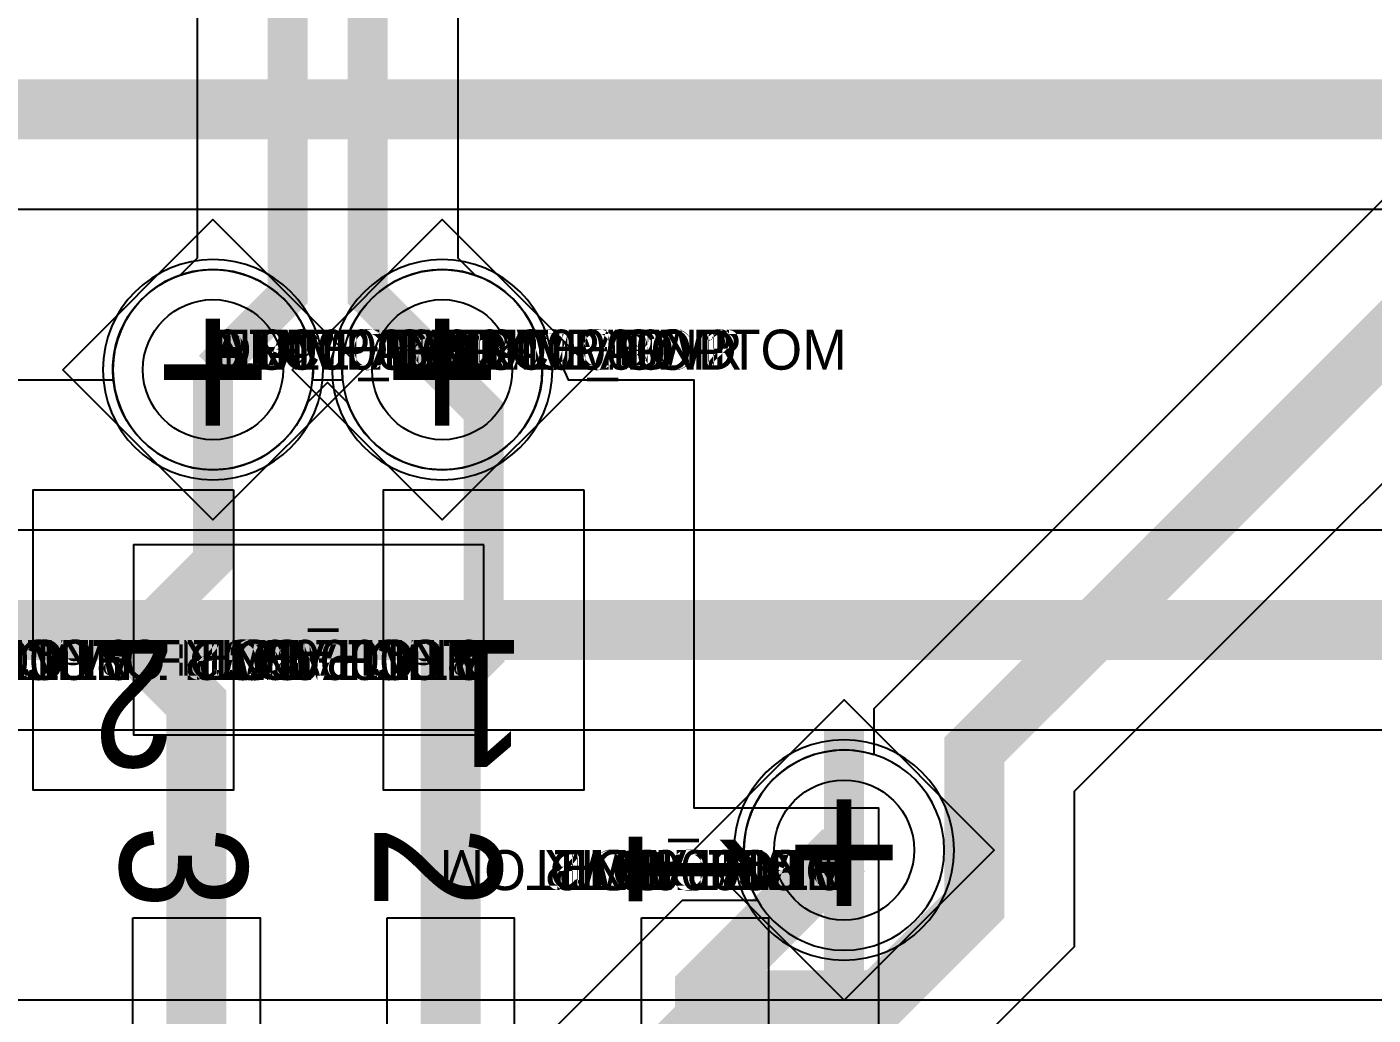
# Model space of a CAD drawing. Extents: x 0 to 323, y 0 to 320.
# Drawn here: x 121.03 to 127.76, y 210.23 to 215.17 of the extents above; entities that cross this region are included whole.
import ezdxf
from ezdxf.enums import TextEntityAlignment as Align

# ---------------------------------------------------------------- set-up
doc = ezdxf.new("R2010")
doc.units = 0
doc.header["$MEASUREMENT"] = 0
doc.layers.get('0').update_dxf_attribs({"linetype": 'CONTINUOUS'})
for name, color, linetype in [('CDN_FIGURES', 7, 'CONTINUOUS'), ('ETCH_BOTTOM', 7, 'CONTINUOUS'), ('ETCH_GND', 3, 'CONTINUOUS'), ('ETCH_INT1', 4, 'CONTINUOUS'), ('ETCH_INT2', 5, 'CONTINUOUS'), ('ETCH_PWR', 6, 'CONTINUOUS'), ('ETCH_TOP', 2, 'CONTINUOUS'), ('MANUFACTURING_NCLEGEND-1-6', 8, 'CONTINUOUS'), ('PACKAGE_GEOMETRY_ASSEMBLY_TOP', 11, 'CONTINUOUS'), ('PACKAGE_GEOMETRY_PIN_NUMBER', 9, 'CONTINUOUS')]:
    doc.layers.add(name, color=color, linetype=linetype)

# ---------------------------------------------------------------- blocks, each defined once
blk = doc.blocks.new('PAD_INFO')
for tag in ['SHAPE_TYPE', 'PAD_HEIGHT', 'PAD_LAYER', 'PAD_TYPE', 'PAD_WIDTH']:
    blk.add_attdef(tag, (0, 0), '', height=0.2)
at = {"flags": 2}
blk.add_attdef('CDN_TYPE', (0, 0), '', height=0.2, dxfattribs=at)
blk = doc.blocks.new('DRILL_INFO')
at = {"flags": 2}
blk.add_attdef('CDN_TYPE', (0, 0), '', height=0.2, dxfattribs=at)
for tag in ['FSHAPE', 'FCHAR', 'DRILL_HEIGHT', 'DIAMETER', 'PLATED', 'DRILL_WIDTH']:
    blk.add_attdef(tag, (0, 0), '', height=0.2)
blk = doc.blocks.new('VIA0700X0300')
at = {"layer": 'ETCH_BOTTOM'}
blk.add_circle((0, 0), 0.35, dxfattribs=at)
at = {"layer": 'ETCH_GND'}
blk.add_circle((0, 0), 0.35, dxfattribs=at)
at = {"layer": 'ETCH_INT1'}
blk.add_circle((0, 0), 0.35, dxfattribs=at)
at = {"layer": 'ETCH_INT2'}
blk.add_circle((0, 0), 0.35, dxfattribs=at)
at = {"layer": 'ETCH_PWR'}
blk.add_circle((0, 0), 0.35, dxfattribs=at)
at = {"layer": 'ETCH_TOP'}
blk.add_circle((0, 0), 0.35, dxfattribs=at)
ref = blk.add_blockref('PAD_INFO', (0, 0))
ref.add_attrib('PAD_LAYER', 'ETCH_TOP', (0, 0), dxfattribs={"height": 0.2})
ref.add_attrib('SHAPE_TYPE', 'NULL', (0, 0), dxfattribs={"height": 0.2})
ref.add_attrib('PAD_TYPE', 'ANTIPAD', (0, 0), dxfattribs={"height": 0.2})
ref.add_attrib('PAD_WIDTH', '0.000000', (0, 0), dxfattribs={"height": 0.2})
ref.add_attrib('PAD_HEIGHT', '0.000000', (0, 0), dxfattribs={"height": 0.2})
ref = blk.add_blockref('PAD_INFO', (0, 0))
ref.add_attrib('PAD_LAYER', 'ETCH_GND', (0, 0), dxfattribs={"height": 0.2})
ref.add_attrib('SHAPE_TYPE', 'NULL', (0, 0), dxfattribs={"height": 0.2})
ref.add_attrib('PAD_TYPE', 'ANTIPAD', (0, 0), dxfattribs={"height": 0.2})
ref.add_attrib('PAD_WIDTH', '0.000000', (0, 0), dxfattribs={"height": 0.2})
ref.add_attrib('PAD_HEIGHT', '0.000000', (0, 0), dxfattribs={"height": 0.2})
ref = blk.add_blockref('PAD_INFO', (0, 0))
ref.add_attrib('PAD_LAYER', 'ETCH_INT1', (0, 0), dxfattribs={"height": 0.2})
ref.add_attrib('SHAPE_TYPE', 'NULL', (0, 0), dxfattribs={"height": 0.2})
ref.add_attrib('PAD_TYPE', 'ANTIPAD', (0, 0), dxfattribs={"height": 0.2})
ref.add_attrib('PAD_WIDTH', '0.000000', (0, 0), dxfattribs={"height": 0.2})
ref.add_attrib('PAD_HEIGHT', '0.000000', (0, 0), dxfattribs={"height": 0.2})
ref = blk.add_blockref('PAD_INFO', (0, 0))
ref.add_attrib('PAD_LAYER', 'ETCH_INT2', (0, 0), dxfattribs={"height": 0.2})
ref.add_attrib('SHAPE_TYPE', 'NULL', (0, 0), dxfattribs={"height": 0.2})
ref.add_attrib('PAD_TYPE', 'ANTIPAD', (0, 0), dxfattribs={"height": 0.2})
ref.add_attrib('PAD_WIDTH', '0.000000', (0, 0), dxfattribs={"height": 0.2})
ref.add_attrib('PAD_HEIGHT', '0.000000', (0, 0), dxfattribs={"height": 0.2})
ref = blk.add_blockref('PAD_INFO', (0, 0))
ref.add_attrib('PAD_LAYER', 'ETCH_PWR', (0, 0), dxfattribs={"height": 0.2})
ref.add_attrib('SHAPE_TYPE', 'NULL', (0, 0), dxfattribs={"height": 0.2})
ref.add_attrib('PAD_TYPE', 'ANTIPAD', (0, 0), dxfattribs={"height": 0.2})
ref.add_attrib('PAD_WIDTH', '0.000000', (0, 0), dxfattribs={"height": 0.2})
ref.add_attrib('PAD_HEIGHT', '0.000000', (0, 0), dxfattribs={"height": 0.2})
ref = blk.add_blockref('PAD_INFO', (0, 0))
ref.add_attrib('PAD_LAYER', 'ETCH_BOTTOM', (0, 0), dxfattribs={"height": 0.2})
ref.add_attrib('SHAPE_TYPE', 'NULL', (0, 0), dxfattribs={"height": 0.2})
ref.add_attrib('PAD_TYPE', 'ANTIPAD', (0, 0), dxfattribs={"height": 0.2})
ref.add_attrib('PAD_WIDTH', '0.000000', (0, 0), dxfattribs={"height": 0.2})
ref.add_attrib('PAD_HEIGHT', '0.000000', (0, 0), dxfattribs={"height": 0.2})
ref = blk.add_blockref('PAD_INFO', (0, 0))
ref.add_attrib('PAD_LAYER', 'ETCH_TOP', (0, 0), dxfattribs={"height": 0.2})
ref.add_attrib('SHAPE_TYPE', 'NULL', (0, 0), dxfattribs={"height": 0.2})
ref.add_attrib('PAD_TYPE', 'THERMAL', (0, 0), dxfattribs={"height": 0.2})
ref.add_attrib('PAD_WIDTH', '0.000000', (0, 0), dxfattribs={"height": 0.2})
ref.add_attrib('PAD_HEIGHT', '0.000000', (0, 0), dxfattribs={"height": 0.2})
ref = blk.add_blockref('PAD_INFO', (0, 0))
ref.add_attrib('PAD_LAYER', 'ETCH_GND', (0, 0), dxfattribs={"height": 0.2})
ref.add_attrib('SHAPE_TYPE', 'NULL', (0, 0), dxfattribs={"height": 0.2})
ref.add_attrib('PAD_TYPE', 'THERMAL', (0, 0), dxfattribs={"height": 0.2})
ref.add_attrib('PAD_WIDTH', '0.000000', (0, 0), dxfattribs={"height": 0.2})
ref.add_attrib('PAD_HEIGHT', '0.000000', (0, 0), dxfattribs={"height": 0.2})
ref = blk.add_blockref('PAD_INFO', (0, 0))
ref.add_attrib('PAD_LAYER', 'ETCH_INT1', (0, 0), dxfattribs={"height": 0.2})
ref.add_attrib('SHAPE_TYPE', 'NULL', (0, 0), dxfattribs={"height": 0.2})
ref.add_attrib('PAD_TYPE', 'THERMAL', (0, 0), dxfattribs={"height": 0.2})
ref.add_attrib('PAD_WIDTH', '0.000000', (0, 0), dxfattribs={"height": 0.2})
ref.add_attrib('PAD_HEIGHT', '0.000000', (0, 0), dxfattribs={"height": 0.2})
ref = blk.add_blockref('PAD_INFO', (0, 0))
ref.add_attrib('PAD_LAYER', 'ETCH_INT2', (0, 0), dxfattribs={"height": 0.2})
ref.add_attrib('SHAPE_TYPE', 'NULL', (0, 0), dxfattribs={"height": 0.2})
ref.add_attrib('PAD_TYPE', 'THERMAL', (0, 0), dxfattribs={"height": 0.2})
ref.add_attrib('PAD_WIDTH', '0.000000', (0, 0), dxfattribs={"height": 0.2})
ref.add_attrib('PAD_HEIGHT', '0.000000', (0, 0), dxfattribs={"height": 0.2})
ref = blk.add_blockref('PAD_INFO', (0, 0))
ref.add_attrib('PAD_LAYER', 'ETCH_PWR', (0, 0), dxfattribs={"height": 0.2})
ref.add_attrib('SHAPE_TYPE', 'NULL', (0, 0), dxfattribs={"height": 0.2})
ref.add_attrib('PAD_TYPE', 'THERMAL', (0, 0), dxfattribs={"height": 0.2})
ref.add_attrib('PAD_WIDTH', '0.000000', (0, 0), dxfattribs={"height": 0.2})
ref.add_attrib('PAD_HEIGHT', '0.000000', (0, 0), dxfattribs={"height": 0.2})
ref = blk.add_blockref('PAD_INFO', (0, 0))
ref.add_attrib('PAD_LAYER', 'ETCH_BOTTOM', (0, 0), dxfattribs={"height": 0.2})
ref.add_attrib('SHAPE_TYPE', 'NULL', (0, 0), dxfattribs={"height": 0.2})
ref.add_attrib('PAD_TYPE', 'THERMAL', (0, 0), dxfattribs={"height": 0.2})
ref.add_attrib('PAD_WIDTH', '0.000000', (0, 0), dxfattribs={"height": 0.2})
ref.add_attrib('PAD_HEIGHT', '0.000000', (0, 0), dxfattribs={"height": 0.2})
ref = blk.add_blockref('PAD_INFO', (0, 0))
ref.add_attrib('PAD_LAYER', 'ETCH_TOP', (0, 0), dxfattribs={"height": 0.2})
ref.add_attrib('SHAPE_TYPE', 'CIRCLE', (0, 0), dxfattribs={"height": 0.2})
ref.add_attrib('PAD_TYPE', 'REGULAR', (0, 0), dxfattribs={"height": 0.2})
ref.add_attrib('PAD_WIDTH', '0.700000', (0, 0), dxfattribs={"height": 0.2})
ref.add_attrib('PAD_HEIGHT', '0.700000', (0, 0), dxfattribs={"height": 0.2})
ref = blk.add_blockref('PAD_INFO', (0, 0))
ref.add_attrib('PAD_LAYER', 'ETCH_GND', (0, 0), dxfattribs={"height": 0.2})
ref.add_attrib('SHAPE_TYPE', 'CIRCLE', (0, 0), dxfattribs={"height": 0.2})
ref.add_attrib('PAD_TYPE', 'REGULAR', (0, 0), dxfattribs={"height": 0.2})
ref.add_attrib('PAD_WIDTH', '0.700000', (0, 0), dxfattribs={"height": 0.2})
ref.add_attrib('PAD_HEIGHT', '0.700000', (0, 0), dxfattribs={"height": 0.2})
ref = blk.add_blockref('PAD_INFO', (0, 0))
ref.add_attrib('PAD_LAYER', 'ETCH_INT1', (0, 0), dxfattribs={"height": 0.2})
ref.add_attrib('SHAPE_TYPE', 'CIRCLE', (0, 0), dxfattribs={"height": 0.2})
ref.add_attrib('PAD_TYPE', 'REGULAR', (0, 0), dxfattribs={"height": 0.2})
ref.add_attrib('PAD_WIDTH', '0.700000', (0, 0), dxfattribs={"height": 0.2})
ref.add_attrib('PAD_HEIGHT', '0.700000', (0, 0), dxfattribs={"height": 0.2})
ref = blk.add_blockref('PAD_INFO', (0, 0))
ref.add_attrib('PAD_LAYER', 'ETCH_INT2', (0, 0), dxfattribs={"height": 0.2})
ref.add_attrib('SHAPE_TYPE', 'CIRCLE', (0, 0), dxfattribs={"height": 0.2})
ref.add_attrib('PAD_TYPE', 'REGULAR', (0, 0), dxfattribs={"height": 0.2})
ref.add_attrib('PAD_WIDTH', '0.700000', (0, 0), dxfattribs={"height": 0.2})
ref.add_attrib('PAD_HEIGHT', '0.700000', (0, 0), dxfattribs={"height": 0.2})
ref = blk.add_blockref('PAD_INFO', (0, 0))
ref.add_attrib('PAD_LAYER', 'ETCH_PWR', (0, 0), dxfattribs={"height": 0.2})
ref.add_attrib('SHAPE_TYPE', 'CIRCLE', (0, 0), dxfattribs={"height": 0.2})
ref.add_attrib('PAD_TYPE', 'REGULAR', (0, 0), dxfattribs={"height": 0.2})
ref.add_attrib('PAD_WIDTH', '0.700000', (0, 0), dxfattribs={"height": 0.2})
ref.add_attrib('PAD_HEIGHT', '0.700000', (0, 0), dxfattribs={"height": 0.2})
ref = blk.add_blockref('PAD_INFO', (0, 0))
ref.add_attrib('PAD_LAYER', 'ETCH_BOTTOM', (0, 0), dxfattribs={"height": 0.2})
ref.add_attrib('SHAPE_TYPE', 'CIRCLE', (0, 0), dxfattribs={"height": 0.2})
ref.add_attrib('PAD_TYPE', 'REGULAR', (0, 0), dxfattribs={"height": 0.2})
ref.add_attrib('PAD_WIDTH', '0.700000', (0, 0), dxfattribs={"height": 0.2})
ref.add_attrib('PAD_HEIGHT', '0.700000', (0, 0), dxfattribs={"height": 0.2})
ref = blk.add_blockref('DRILL_INFO', (0, 0))
ref.add_attrib('DIAMETER', '0.300000', (0, 0), dxfattribs={"height": 0.2})
ref.add_attrib('PLATED', 'PLATED', (0, 0), dxfattribs={"height": 0.2})
ref.add_attrib('FSHAPE', 'DIAMOND', (0, 0), dxfattribs={"height": 0.2})
ref.add_attrib('FCHAR', '+', (0, 0), dxfattribs={"height": 0.2})
ref.add_attrib('DRILL_WIDTH', '1.500000', (0, 0), dxfattribs={"height": 0.2})
ref.add_attrib('DRILL_HEIGHT', '1.500000', (0, 0), dxfattribs={"height": 0.2})
for tag in ['CDN_TYPE', 'PIN']:
    blk.add_attdef(tag, (0, 0), '', height=0.2)
at = {"flags": 2}
for tag in ['PSTKNAME', 'BBV']:
    blk.add_attdef(tag, (0, 0), '', height=0.2, dxfattribs=at)
blk = doc.blocks.new('FIGURE_DIAMOND')
at = {"layer": 'CDN_FIGURES'}
blk.add_lwpolyline([(-0.5, 0), (0, 0.5), (0.5, 0), (0, -0.5)], close=True, dxfattribs=at)
blk = doc.blocks.new('SMD50_25')
at = {"layer": 'ETCH_TOP'}
blk.add_lwpolyline([(-0.635, -0.3175), (-0.635, 0.3175), (0.635, 0.3175), (0.635, -0.3175)], close=True, dxfattribs=at)
ref = blk.add_blockref('PAD_INFO', (0, 0))
ref.add_attrib('PAD_LAYER', 'ETCH_TOP', (0, 0), dxfattribs={"height": 0.2})
ref.add_attrib('SHAPE_TYPE', 'NULL', (0, 0), dxfattribs={"height": 0.2})
ref.add_attrib('PAD_TYPE', 'ANTIPAD', (0, 0), dxfattribs={"height": 0.2})
ref.add_attrib('PAD_WIDTH', '0.000000', (0, 0), dxfattribs={"height": 0.2})
ref.add_attrib('PAD_HEIGHT', '0.000000', (0, 0), dxfattribs={"height": 0.2})
ref = blk.add_blockref('PAD_INFO', (0, 0))
ref.add_attrib('PAD_LAYER', 'ETCH_GND', (0, 0), dxfattribs={"height": 0.2})
ref.add_attrib('SHAPE_TYPE', 'NULL', (0, 0), dxfattribs={"height": 0.2})
ref.add_attrib('PAD_TYPE', 'ANTIPAD', (0, 0), dxfattribs={"height": 0.2})
ref.add_attrib('PAD_WIDTH', '0.000000', (0, 0), dxfattribs={"height": 0.2})
ref.add_attrib('PAD_HEIGHT', '0.000000', (0, 0), dxfattribs={"height": 0.2})
ref = blk.add_blockref('PAD_INFO', (0, 0))
ref.add_attrib('PAD_LAYER', 'ETCH_INT1', (0, 0), dxfattribs={"height": 0.2})
ref.add_attrib('SHAPE_TYPE', 'NULL', (0, 0), dxfattribs={"height": 0.2})
ref.add_attrib('PAD_TYPE', 'ANTIPAD', (0, 0), dxfattribs={"height": 0.2})
ref.add_attrib('PAD_WIDTH', '0.000000', (0, 0), dxfattribs={"height": 0.2})
ref.add_attrib('PAD_HEIGHT', '0.000000', (0, 0), dxfattribs={"height": 0.2})
ref = blk.add_blockref('PAD_INFO', (0, 0))
ref.add_attrib('PAD_LAYER', 'ETCH_INT2', (0, 0), dxfattribs={"height": 0.2})
ref.add_attrib('SHAPE_TYPE', 'NULL', (0, 0), dxfattribs={"height": 0.2})
ref.add_attrib('PAD_TYPE', 'ANTIPAD', (0, 0), dxfattribs={"height": 0.2})
ref.add_attrib('PAD_WIDTH', '0.000000', (0, 0), dxfattribs={"height": 0.2})
ref.add_attrib('PAD_HEIGHT', '0.000000', (0, 0), dxfattribs={"height": 0.2})
ref = blk.add_blockref('PAD_INFO', (0, 0))
ref.add_attrib('PAD_LAYER', 'ETCH_PWR', (0, 0), dxfattribs={"height": 0.2})
ref.add_attrib('SHAPE_TYPE', 'NULL', (0, 0), dxfattribs={"height": 0.2})
ref.add_attrib('PAD_TYPE', 'ANTIPAD', (0, 0), dxfattribs={"height": 0.2})
ref.add_attrib('PAD_WIDTH', '0.000000', (0, 0), dxfattribs={"height": 0.2})
ref.add_attrib('PAD_HEIGHT', '0.000000', (0, 0), dxfattribs={"height": 0.2})
ref = blk.add_blockref('PAD_INFO', (0, 0))
ref.add_attrib('PAD_LAYER', 'ETCH_BOTTOM', (0, 0), dxfattribs={"height": 0.2})
ref.add_attrib('SHAPE_TYPE', 'NULL', (0, 0), dxfattribs={"height": 0.2})
ref.add_attrib('PAD_TYPE', 'ANTIPAD', (0, 0), dxfattribs={"height": 0.2})
ref.add_attrib('PAD_WIDTH', '0.000000', (0, 0), dxfattribs={"height": 0.2})
ref.add_attrib('PAD_HEIGHT', '0.000000', (0, 0), dxfattribs={"height": 0.2})
ref = blk.add_blockref('PAD_INFO', (0, 0))
ref.add_attrib('PAD_LAYER', 'ETCH_TOP', (0, 0), dxfattribs={"height": 0.2})
ref.add_attrib('SHAPE_TYPE', 'NULL', (0, 0), dxfattribs={"height": 0.2})
ref.add_attrib('PAD_TYPE', 'THERMAL', (0, 0), dxfattribs={"height": 0.2})
ref.add_attrib('PAD_WIDTH', '0.000000', (0, 0), dxfattribs={"height": 0.2})
ref.add_attrib('PAD_HEIGHT', '0.000000', (0, 0), dxfattribs={"height": 0.2})
ref = blk.add_blockref('PAD_INFO', (0, 0))
ref.add_attrib('PAD_LAYER', 'ETCH_GND', (0, 0), dxfattribs={"height": 0.2})
ref.add_attrib('SHAPE_TYPE', 'NULL', (0, 0), dxfattribs={"height": 0.2})
ref.add_attrib('PAD_TYPE', 'THERMAL', (0, 0), dxfattribs={"height": 0.2})
ref.add_attrib('PAD_WIDTH', '0.000000', (0, 0), dxfattribs={"height": 0.2})
ref.add_attrib('PAD_HEIGHT', '0.000000', (0, 0), dxfattribs={"height": 0.2})
ref = blk.add_blockref('PAD_INFO', (0, 0))
ref.add_attrib('PAD_LAYER', 'ETCH_INT1', (0, 0), dxfattribs={"height": 0.2})
ref.add_attrib('SHAPE_TYPE', 'NULL', (0, 0), dxfattribs={"height": 0.2})
ref.add_attrib('PAD_TYPE', 'THERMAL', (0, 0), dxfattribs={"height": 0.2})
ref.add_attrib('PAD_WIDTH', '0.000000', (0, 0), dxfattribs={"height": 0.2})
ref.add_attrib('PAD_HEIGHT', '0.000000', (0, 0), dxfattribs={"height": 0.2})
ref = blk.add_blockref('PAD_INFO', (0, 0))
ref.add_attrib('PAD_LAYER', 'ETCH_INT2', (0, 0), dxfattribs={"height": 0.2})
ref.add_attrib('SHAPE_TYPE', 'NULL', (0, 0), dxfattribs={"height": 0.2})
ref.add_attrib('PAD_TYPE', 'THERMAL', (0, 0), dxfattribs={"height": 0.2})
ref.add_attrib('PAD_WIDTH', '0.000000', (0, 0), dxfattribs={"height": 0.2})
ref.add_attrib('PAD_HEIGHT', '0.000000', (0, 0), dxfattribs={"height": 0.2})
ref = blk.add_blockref('PAD_INFO', (0, 0))
ref.add_attrib('PAD_LAYER', 'ETCH_PWR', (0, 0), dxfattribs={"height": 0.2})
ref.add_attrib('SHAPE_TYPE', 'NULL', (0, 0), dxfattribs={"height": 0.2})
ref.add_attrib('PAD_TYPE', 'THERMAL', (0, 0), dxfattribs={"height": 0.2})
ref.add_attrib('PAD_WIDTH', '0.000000', (0, 0), dxfattribs={"height": 0.2})
ref.add_attrib('PAD_HEIGHT', '0.000000', (0, 0), dxfattribs={"height": 0.2})
ref = blk.add_blockref('PAD_INFO', (0, 0))
ref.add_attrib('PAD_LAYER', 'ETCH_BOTTOM', (0, 0), dxfattribs={"height": 0.2})
ref.add_attrib('SHAPE_TYPE', 'NULL', (0, 0), dxfattribs={"height": 0.2})
ref.add_attrib('PAD_TYPE', 'THERMAL', (0, 0), dxfattribs={"height": 0.2})
ref.add_attrib('PAD_WIDTH', '0.000000', (0, 0), dxfattribs={"height": 0.2})
ref.add_attrib('PAD_HEIGHT', '0.000000', (0, 0), dxfattribs={"height": 0.2})
ref = blk.add_blockref('PAD_INFO', (0, 0))
ref.add_attrib('PAD_LAYER', 'ETCH_TOP', (0, 0), dxfattribs={"height": 0.2})
ref.add_attrib('SHAPE_TYPE', 'RECTANGLE', (0, 0), dxfattribs={"height": 0.2})
ref.add_attrib('PAD_TYPE', 'REGULAR', (0, 0), dxfattribs={"height": 0.2})
ref.add_attrib('PAD_WIDTH', '1.270000', (0, 0), dxfattribs={"height": 0.2})
ref.add_attrib('PAD_HEIGHT', '0.635000', (0, 0), dxfattribs={"height": 0.2})
ref = blk.add_blockref('PAD_INFO', (0, 0))
ref.add_attrib('PAD_LAYER', 'ETCH_GND', (0, 0), dxfattribs={"height": 0.2})
ref.add_attrib('SHAPE_TYPE', 'NULL', (0, 0), dxfattribs={"height": 0.2})
ref.add_attrib('PAD_TYPE', 'REGULAR', (0, 0), dxfattribs={"height": 0.2})
ref.add_attrib('PAD_WIDTH', '0.000000', (0, 0), dxfattribs={"height": 0.2})
ref.add_attrib('PAD_HEIGHT', '0.000000', (0, 0), dxfattribs={"height": 0.2})
ref = blk.add_blockref('PAD_INFO', (0, 0))
ref.add_attrib('PAD_LAYER', 'ETCH_INT1', (0, 0), dxfattribs={"height": 0.2})
ref.add_attrib('SHAPE_TYPE', 'NULL', (0, 0), dxfattribs={"height": 0.2})
ref.add_attrib('PAD_TYPE', 'REGULAR', (0, 0), dxfattribs={"height": 0.2})
ref.add_attrib('PAD_WIDTH', '0.000000', (0, 0), dxfattribs={"height": 0.2})
ref.add_attrib('PAD_HEIGHT', '0.000000', (0, 0), dxfattribs={"height": 0.2})
ref = blk.add_blockref('PAD_INFO', (0, 0))
ref.add_attrib('PAD_LAYER', 'ETCH_INT2', (0, 0), dxfattribs={"height": 0.2})
ref.add_attrib('SHAPE_TYPE', 'NULL', (0, 0), dxfattribs={"height": 0.2})
ref.add_attrib('PAD_TYPE', 'REGULAR', (0, 0), dxfattribs={"height": 0.2})
ref.add_attrib('PAD_WIDTH', '0.000000', (0, 0), dxfattribs={"height": 0.2})
ref.add_attrib('PAD_HEIGHT', '0.000000', (0, 0), dxfattribs={"height": 0.2})
ref = blk.add_blockref('PAD_INFO', (0, 0))
ref.add_attrib('PAD_LAYER', 'ETCH_PWR', (0, 0), dxfattribs={"height": 0.2})
ref.add_attrib('SHAPE_TYPE', 'NULL', (0, 0), dxfattribs={"height": 0.2})
ref.add_attrib('PAD_TYPE', 'REGULAR', (0, 0), dxfattribs={"height": 0.2})
ref.add_attrib('PAD_WIDTH', '0.000000', (0, 0), dxfattribs={"height": 0.2})
ref.add_attrib('PAD_HEIGHT', '0.000000', (0, 0), dxfattribs={"height": 0.2})
ref = blk.add_blockref('PAD_INFO', (0, 0))
ref.add_attrib('PAD_LAYER', 'ETCH_BOTTOM', (0, 0), dxfattribs={"height": 0.2})
ref.add_attrib('SHAPE_TYPE', 'NULL', (0, 0), dxfattribs={"height": 0.2})
ref.add_attrib('PAD_TYPE', 'REGULAR', (0, 0), dxfattribs={"height": 0.2})
ref.add_attrib('PAD_WIDTH', '0.000000', (0, 0), dxfattribs={"height": 0.2})
ref.add_attrib('PAD_HEIGHT', '0.000000', (0, 0), dxfattribs={"height": 0.2})
ref = blk.add_blockref('DRILL_INFO', (0, 0))
ref.add_attrib('DIAMETER', '0.000000', (0, 0), dxfattribs={"height": 0.2})
ref.add_attrib('PLATED', 'NON_PLATED', (0, 0), dxfattribs={"height": 0.2})
ref.add_attrib('FSHAPE', 'NULL', (0, 0), dxfattribs={"height": 0.2})
ref.add_attrib('DRILL_WIDTH', '0.000000', (0, 0), dxfattribs={"height": 0.2})
ref.add_attrib('DRILL_HEIGHT', '0.000000', (0, 0), dxfattribs={"height": 0.2})
for tag in ['CDN_TYPE', 'PIN']:
    blk.add_attdef(tag, (0, 0), '', height=0.2)
at = {"flags": 2}
for tag in ['PSTKNAME', 'BBV']:
    blk.add_attdef(tag, (0, 0), '', height=0.2, dxfattribs=at)
blk = doc.blocks.new('SOIC8')
at = {"layer": 'ETCH_TOP'}
ref = blk.add_blockref('SMD50_25', (-2.4765, 1.905), dxfattribs=at)
ref.add_attrib('CDN_TYPE', 'PIN', (0, 0), dxfattribs={"height": 0.2})
ref.add_attrib('PIN', '1', (0, 0), dxfattribs={"height": 0.2})
ref = blk.add_blockref('SMD50_25', (-2.4765, 0.635), dxfattribs=at)
ref.add_attrib('CDN_TYPE', 'PIN', (0, 0), dxfattribs={"height": 0.2})
ref.add_attrib('PIN', '2', (0, 0), dxfattribs={"height": 0.2})
ref = blk.add_blockref('SMD50_25', (-2.4765, -0.635), dxfattribs=at)
ref.add_attrib('CDN_TYPE', 'PIN', (0, 0), dxfattribs={"height": 0.2})
ref.add_attrib('PIN', '3', (0, 0), dxfattribs={"height": 0.2})
ref = blk.add_blockref('SMD50_25', (-2.4765, -1.905), dxfattribs=at)
ref.add_attrib('CDN_TYPE', 'PIN', (0, 0), dxfattribs={"height": 0.2})
ref.add_attrib('PIN', '4', (0, 0), dxfattribs={"height": 0.2})
at = {"flags": 2}
for tag in ['SYMBOL_TYPE', 'CDN_TYPE', 'REFDES']:
    blk.add_attdef(tag, (0, 0), '', height=0.2, dxfattribs=at)
blk = doc.blocks.new('RC1000X1500TS')
at = {"layer": 'ETCH_TOP'}
blk.add_lwpolyline([(-0.5, -0.75), (-0.5, 0.75), (0.5, 0.75), (0.5, -0.75)], close=True, dxfattribs=at)
ref = blk.add_blockref('PAD_INFO', (0, 0))
ref.add_attrib('PAD_LAYER', 'ETCH_TOP', (0, 0), dxfattribs={"height": 0.2})
ref.add_attrib('SHAPE_TYPE', 'NULL', (0, 0), dxfattribs={"height": 0.2})
ref.add_attrib('PAD_TYPE', 'ANTIPAD', (0, 0), dxfattribs={"height": 0.2})
ref.add_attrib('PAD_WIDTH', '0.000000', (0, 0), dxfattribs={"height": 0.2})
ref.add_attrib('PAD_HEIGHT', '0.000000', (0, 0), dxfattribs={"height": 0.2})
ref = blk.add_blockref('PAD_INFO', (0, 0))
ref.add_attrib('PAD_LAYER', 'ETCH_GND', (0, 0), dxfattribs={"height": 0.2})
ref.add_attrib('SHAPE_TYPE', 'NULL', (0, 0), dxfattribs={"height": 0.2})
ref.add_attrib('PAD_TYPE', 'ANTIPAD', (0, 0), dxfattribs={"height": 0.2})
ref.add_attrib('PAD_WIDTH', '0.000000', (0, 0), dxfattribs={"height": 0.2})
ref.add_attrib('PAD_HEIGHT', '0.000000', (0, 0), dxfattribs={"height": 0.2})
ref = blk.add_blockref('PAD_INFO', (0, 0))
ref.add_attrib('PAD_LAYER', 'ETCH_INT1', (0, 0), dxfattribs={"height": 0.2})
ref.add_attrib('SHAPE_TYPE', 'NULL', (0, 0), dxfattribs={"height": 0.2})
ref.add_attrib('PAD_TYPE', 'ANTIPAD', (0, 0), dxfattribs={"height": 0.2})
ref.add_attrib('PAD_WIDTH', '0.000000', (0, 0), dxfattribs={"height": 0.2})
ref.add_attrib('PAD_HEIGHT', '0.000000', (0, 0), dxfattribs={"height": 0.2})
ref = blk.add_blockref('PAD_INFO', (0, 0))
ref.add_attrib('PAD_LAYER', 'ETCH_INT2', (0, 0), dxfattribs={"height": 0.2})
ref.add_attrib('SHAPE_TYPE', 'NULL', (0, 0), dxfattribs={"height": 0.2})
ref.add_attrib('PAD_TYPE', 'ANTIPAD', (0, 0), dxfattribs={"height": 0.2})
ref.add_attrib('PAD_WIDTH', '0.000000', (0, 0), dxfattribs={"height": 0.2})
ref.add_attrib('PAD_HEIGHT', '0.000000', (0, 0), dxfattribs={"height": 0.2})
ref = blk.add_blockref('PAD_INFO', (0, 0))
ref.add_attrib('PAD_LAYER', 'ETCH_PWR', (0, 0), dxfattribs={"height": 0.2})
ref.add_attrib('SHAPE_TYPE', 'NULL', (0, 0), dxfattribs={"height": 0.2})
ref.add_attrib('PAD_TYPE', 'ANTIPAD', (0, 0), dxfattribs={"height": 0.2})
ref.add_attrib('PAD_WIDTH', '0.000000', (0, 0), dxfattribs={"height": 0.2})
ref.add_attrib('PAD_HEIGHT', '0.000000', (0, 0), dxfattribs={"height": 0.2})
ref = blk.add_blockref('PAD_INFO', (0, 0))
ref.add_attrib('PAD_LAYER', 'ETCH_BOTTOM', (0, 0), dxfattribs={"height": 0.2})
ref.add_attrib('SHAPE_TYPE', 'NULL', (0, 0), dxfattribs={"height": 0.2})
ref.add_attrib('PAD_TYPE', 'ANTIPAD', (0, 0), dxfattribs={"height": 0.2})
ref.add_attrib('PAD_WIDTH', '0.000000', (0, 0), dxfattribs={"height": 0.2})
ref.add_attrib('PAD_HEIGHT', '0.000000', (0, 0), dxfattribs={"height": 0.2})
ref = blk.add_blockref('PAD_INFO', (0, 0))
ref.add_attrib('PAD_LAYER', 'ETCH_TOP', (0, 0), dxfattribs={"height": 0.2})
ref.add_attrib('SHAPE_TYPE', 'NULL', (0, 0), dxfattribs={"height": 0.2})
ref.add_attrib('PAD_TYPE', 'THERMAL', (0, 0), dxfattribs={"height": 0.2})
ref.add_attrib('PAD_WIDTH', '0.000000', (0, 0), dxfattribs={"height": 0.2})
ref.add_attrib('PAD_HEIGHT', '0.000000', (0, 0), dxfattribs={"height": 0.2})
ref = blk.add_blockref('PAD_INFO', (0, 0))
ref.add_attrib('PAD_LAYER', 'ETCH_GND', (0, 0), dxfattribs={"height": 0.2})
ref.add_attrib('SHAPE_TYPE', 'NULL', (0, 0), dxfattribs={"height": 0.2})
ref.add_attrib('PAD_TYPE', 'THERMAL', (0, 0), dxfattribs={"height": 0.2})
ref.add_attrib('PAD_WIDTH', '0.000000', (0, 0), dxfattribs={"height": 0.2})
ref.add_attrib('PAD_HEIGHT', '0.000000', (0, 0), dxfattribs={"height": 0.2})
ref = blk.add_blockref('PAD_INFO', (0, 0))
ref.add_attrib('PAD_LAYER', 'ETCH_INT1', (0, 0), dxfattribs={"height": 0.2})
ref.add_attrib('SHAPE_TYPE', 'NULL', (0, 0), dxfattribs={"height": 0.2})
ref.add_attrib('PAD_TYPE', 'THERMAL', (0, 0), dxfattribs={"height": 0.2})
ref.add_attrib('PAD_WIDTH', '0.000000', (0, 0), dxfattribs={"height": 0.2})
ref.add_attrib('PAD_HEIGHT', '0.000000', (0, 0), dxfattribs={"height": 0.2})
ref = blk.add_blockref('PAD_INFO', (0, 0))
ref.add_attrib('PAD_LAYER', 'ETCH_INT2', (0, 0), dxfattribs={"height": 0.2})
ref.add_attrib('SHAPE_TYPE', 'NULL', (0, 0), dxfattribs={"height": 0.2})
ref.add_attrib('PAD_TYPE', 'THERMAL', (0, 0), dxfattribs={"height": 0.2})
ref.add_attrib('PAD_WIDTH', '0.000000', (0, 0), dxfattribs={"height": 0.2})
ref.add_attrib('PAD_HEIGHT', '0.000000', (0, 0), dxfattribs={"height": 0.2})
ref = blk.add_blockref('PAD_INFO', (0, 0))
ref.add_attrib('PAD_LAYER', 'ETCH_PWR', (0, 0), dxfattribs={"height": 0.2})
ref.add_attrib('SHAPE_TYPE', 'NULL', (0, 0), dxfattribs={"height": 0.2})
ref.add_attrib('PAD_TYPE', 'THERMAL', (0, 0), dxfattribs={"height": 0.2})
ref.add_attrib('PAD_WIDTH', '0.000000', (0, 0), dxfattribs={"height": 0.2})
ref.add_attrib('PAD_HEIGHT', '0.000000', (0, 0), dxfattribs={"height": 0.2})
ref = blk.add_blockref('PAD_INFO', (0, 0))
ref.add_attrib('PAD_LAYER', 'ETCH_BOTTOM', (0, 0), dxfattribs={"height": 0.2})
ref.add_attrib('SHAPE_TYPE', 'NULL', (0, 0), dxfattribs={"height": 0.2})
ref.add_attrib('PAD_TYPE', 'THERMAL', (0, 0), dxfattribs={"height": 0.2})
ref.add_attrib('PAD_WIDTH', '0.000000', (0, 0), dxfattribs={"height": 0.2})
ref.add_attrib('PAD_HEIGHT', '0.000000', (0, 0), dxfattribs={"height": 0.2})
ref = blk.add_blockref('PAD_INFO', (0, 0))
ref.add_attrib('PAD_LAYER', 'ETCH_GND', (0, 0), dxfattribs={"height": 0.2})
ref.add_attrib('SHAPE_TYPE', 'NULL', (0, 0), dxfattribs={"height": 0.2})
ref.add_attrib('PAD_TYPE', 'REGULAR', (0, 0), dxfattribs={"height": 0.2})
ref.add_attrib('PAD_WIDTH', '0.000000', (0, 0), dxfattribs={"height": 0.2})
ref.add_attrib('PAD_HEIGHT', '0.000000', (0, 0), dxfattribs={"height": 0.2})
ref = blk.add_blockref('PAD_INFO', (0, 0))
ref.add_attrib('PAD_LAYER', 'ETCH_INT1', (0, 0), dxfattribs={"height": 0.2})
ref.add_attrib('SHAPE_TYPE', 'NULL', (0, 0), dxfattribs={"height": 0.2})
ref.add_attrib('PAD_TYPE', 'REGULAR', (0, 0), dxfattribs={"height": 0.2})
ref.add_attrib('PAD_WIDTH', '0.000000', (0, 0), dxfattribs={"height": 0.2})
ref.add_attrib('PAD_HEIGHT', '0.000000', (0, 0), dxfattribs={"height": 0.2})
ref = blk.add_blockref('PAD_INFO', (0, 0))
ref.add_attrib('PAD_LAYER', 'ETCH_INT2', (0, 0), dxfattribs={"height": 0.2})
ref.add_attrib('SHAPE_TYPE', 'NULL', (0, 0), dxfattribs={"height": 0.2})
ref.add_attrib('PAD_TYPE', 'REGULAR', (0, 0), dxfattribs={"height": 0.2})
ref.add_attrib('PAD_WIDTH', '0.000000', (0, 0), dxfattribs={"height": 0.2})
ref.add_attrib('PAD_HEIGHT', '0.000000', (0, 0), dxfattribs={"height": 0.2})
ref = blk.add_blockref('PAD_INFO', (0, 0))
ref.add_attrib('PAD_LAYER', 'ETCH_PWR', (0, 0), dxfattribs={"height": 0.2})
ref.add_attrib('SHAPE_TYPE', 'NULL', (0, 0), dxfattribs={"height": 0.2})
ref.add_attrib('PAD_TYPE', 'REGULAR', (0, 0), dxfattribs={"height": 0.2})
ref.add_attrib('PAD_WIDTH', '0.000000', (0, 0), dxfattribs={"height": 0.2})
ref.add_attrib('PAD_HEIGHT', '0.000000', (0, 0), dxfattribs={"height": 0.2})
ref = blk.add_blockref('PAD_INFO', (0, 0))
ref.add_attrib('PAD_LAYER', 'ETCH_BOTTOM', (0, 0), dxfattribs={"height": 0.2})
ref.add_attrib('SHAPE_TYPE', 'NULL', (0, 0), dxfattribs={"height": 0.2})
ref.add_attrib('PAD_TYPE', 'REGULAR', (0, 0), dxfattribs={"height": 0.2})
ref.add_attrib('PAD_WIDTH', '0.000000', (0, 0), dxfattribs={"height": 0.2})
ref.add_attrib('PAD_HEIGHT', '0.000000', (0, 0), dxfattribs={"height": 0.2})
ref = blk.add_blockref('DRILL_INFO', (0, 0))
ref.add_attrib('DIAMETER', '0.000000', (0, 0), dxfattribs={"height": 0.2})
ref.add_attrib('PLATED', 'PLATED', (0, 0), dxfattribs={"height": 0.2})
ref.add_attrib('FSHAPE', 'NULL', (0, 0), dxfattribs={"height": 0.2})
ref.add_attrib('DRILL_WIDTH', '0.000000', (0, 0), dxfattribs={"height": 0.2})
ref.add_attrib('DRILL_HEIGHT', '0.000000', (0, 0), dxfattribs={"height": 0.2})
ref = blk.add_blockref('PAD_INFO', (0, 0))
ref.add_attrib('PAD_LAYER', 'ETCH_TOP', (0, 0), dxfattribs={"height": 0.2})
ref.add_attrib('SHAPE_TYPE', 'RECTANGLE', (0, 0), dxfattribs={"height": 0.2})
ref.add_attrib('PAD_TYPE', 'REGULAR', (0, 0), dxfattribs={"height": 0.2})
ref.add_attrib('PAD_WIDTH', '1.000000', (0, 0), dxfattribs={"height": 0.2})
ref.add_attrib('PAD_HEIGHT', '1.500000', (0, 0), dxfattribs={"height": 0.2})
for tag in ['CDN_TYPE', 'PIN']:
    blk.add_attdef(tag, (0, 0), '', height=0.2)
at = {"flags": 2}
for tag in ['PSTKNAME', 'BBV']:
    blk.add_attdef(tag, (0, 0), '', height=0.2, dxfattribs=at)
blk = doc.blocks.new('F56')
at = {"layer": 'PACKAGE_GEOMETRY_ASSEMBLY_TOP'}
blk.add_lwpolyline([(0, -0.475), (1.75, -0.475), (1.75, 0.475), (0, 0.475)], close=True, dxfattribs=at)
at = {"layer": 'ETCH_TOP'}
ref = blk.add_blockref('RC1000X1500TS', (0, 0), dxfattribs=at)
ref.add_attrib('CDN_TYPE', 'PIN', (0, 0), dxfattribs={"height": 0.2})
ref.add_attrib('PIN', '1', (0, 0), dxfattribs={"height": 0.2})
ref = blk.add_blockref('RC1000X1500TS', (1.75, 0), dxfattribs=at)
ref.add_attrib('CDN_TYPE', 'PIN', (0, 0), dxfattribs={"height": 0.2})
ref.add_attrib('PIN', '2', (0, 0), dxfattribs={"height": 0.2})
at = {"flags": 2}
for tag in ['SYMBOL_TYPE', 'CDN_TYPE', 'REFDES']:
    blk.add_attdef(tag, (0, 0), '', height=0.2, dxfattribs=at)

msp = doc.modelspace()

# ---------------------------------------------------------------- linework, layer by layer
at = {"layer": 'ETCH_BOTTOM'}
for points in [[(122.5102, 213.4555, 1), (121.41, 213.4555, 1)], [(123.6553, 213.4555, 1), (122.5551, 213.4555, 1)], [(125.6627, 211.0555, 1), (124.5625, 211.0555, 1)]]:
    msp.add_lwpolyline(points, format="xyb", close=True, dxfattribs=at)
for points in [[(125.1126, 211.0555, 0.2, 0.2, 0), (125.1126, 211.6563, 0.2, 0.2, 0)], [(125.1126, 210.4547, 0.2, 0.2, 0), (125.1126, 211.0555, 0.2, 0.2, 0)]]:
    msp.add_lwpolyline(points, format="xyseb", dxfattribs=at)
at = {"layer": 'ETCH_GND'}
for points in [[(122.4602, 213.4555, 1), (121.46, 213.4555, 1)], [(123.6053, 213.4555, 1), (122.6051, 213.4555, 1)]]:
    msp.add_lwpolyline(points, format="xyb", close=True, dxfattribs=at)
at = {"layer": 'ETCH_INT1'}
for points, format in [([(123.1052, 213.4555, 0.2, 0.2, 0), (122.7326, 213.8281, 0.2, 0.2, 0), (122.7326, 216.5112, 0.2, 0.2, 0), (111.9683, 227.2755, 0.2, 0.2, 0), (111.5083, 227.2755, 0.2, 0.2, 0), (110.1483, 228.6355, 0.2, 0.2, 0), (107.5969, 228.6355, 0.2, 0.2, 0), (107.2769, 228.9555, 0.2, 0.2, 0), (106.4483, 228.9555, 0.2, 0.2, 0), (106.3983, 228.9055, 0.2, 0.2, 0), (91.9583, 228.9055, 0.2, 0.2, 0), (90.8126, 230.0512, 0.2, 0.2, 0), (90.8126, 230.5698, 0.2, 0.2, 0), (90.2269, 231.1555, 0.2, 0.2, 0), (89.3983, 231.1555, 0.2, 0.2, 0), (89.1683, 230.9255, 0.2, 0.2, 0), (53.9281, 230.9255, 0.2, 0.2, 0)], "xyseb"), ([(54.094, 230.5255, 0.2, 0.2, 0), (89.334, 230.5255, 0.2, 0.2, 0), (89.564, 230.7555, 0.2, 0.2, 0), (90.0612, 230.7555, 0.2, 0.2, 0), (90.4126, 230.4041, 0.2, 0.2, 0), (90.4126, 229.8855, 0.2, 0.2, 0), (91.7926, 228.5055, 0.2, 0.2, 0), (106.564, 228.5055, 0.2, 0.2, 0), (106.614, 228.5555, 0.2, 0.2, 0), (107.1112, 228.5555, 0.2, 0.2, 0), (107.4312, 228.2355, 0.2, 0.2, 0), (109.9826, 228.2355, 0.2, 0.2, 0), (111.3426, 226.8755, 0.2, 0.2, 0), (111.8026, 226.8755, 0.2, 0.2, 0), (122.3326, 216.3455, 0.2, 0.2, 0), (122.3326, 213.828, 0.2, 0.2, 0), (121.9601, 213.4555, 0.2, 0.2, 0)], "xyseb"), ([(123.1827, 216.6976), (123.1827, 214.0145), (123.2693, 213.9279, -1.595499), (122.6328, 213.2914), (122.5326, 213.3915), (122.4325, 213.2914, -1.595499), (121.796, 213.9279), (121.8825, 214.0144), (121.8825, 216.1591)], "xyb")]:
    msp.add_lwpolyline(points, format=format, dxfattribs=at)
msp.add_lwpolyline([(125.6127, 211.0555, 1), (124.6125, 211.0555, 1)], format="xyb", close=True, dxfattribs=at)
at = {"layer": 'ETCH_INT2'}
for points, format in [([(85.171, 180.4556), (88.0862, 180.4556), (88.1097, 180.4791), (89.0625, 180.4791), (89.086, 180.4556), (93.9555, 180.4556), (108.6377, 195.1379, -9.823898), (108.7802, 195.2804), (124.3055, 210.8056), (124.6794, 210.8056, -0.683571), (125.2625, 211.5326), (125.2625, 211.7626), (131.0125, 217.5126)], "xyb"), ([(81.4895, 179.9555, 0.3, 0.3, 0), (88.2933, 179.9555, 0.3, 0.3, 0), (88.3168, 179.979, 0.3, 0.3, 0), (88.8554, 179.979, 0.3, 0.3, 0), (88.8789, 179.9555, 0.3, 0.3, 0), (94.1626, 179.9555, 0.3, 0.3, 0), (124.5126, 210.3055, 0.3, 0.3, 0), (125.2895, 210.3055, 0.3, 0.3, 0), (125.7626, 210.7786, 0.3, 0.3, 0), (125.7626, 211.5555, 0.3, 0.3, 0), (131.5126, 217.3055, 0.3, 0.3, 0)], "xyseb"), ([(132.0127, 217.0984), (126.2627, 211.3484), (126.2627, 210.5715), (125.4966, 209.8054), (124.7197, 209.8054), (101.0091, 186.0948, -3.369844), (100.6233, 185.709), (94.3697, 179.4554), (93.9206, 179.4554, -2.158663), (93.1576, 179.4554), (89.07, 179.4554, -1.294764), (88.1022, 179.4554), (81.2824, 179.4554)], "xyb")]:
    msp.add_lwpolyline(points, format=format, dxfattribs=at)
for points in [[(122.4602, 213.4555, 1), (121.46, 213.4555, 1)], [(123.6053, 213.4555, 1), (122.6051, 213.4555, 1)]]:
    msp.add_lwpolyline(points, format="xyb", close=True, dxfattribs=at)
at = {"layer": 'ETCH_PWR'}
for points, format in [([(85.2747, 213.6056, -1.468033), (86.2055, 213.6056), (86.4198, 213.6056, -1.468033), (87.3506, 213.6056), (103.086, 213.6056, -1.260938), (104.0572, 213.533), (104.2481, 213.533, -1.362386), (105.2023, 213.533), (109.6329, 213.533), (111.5754, 215.4755), (116.4169, 215.4755), (118.3627, 213.5297), (118.3627, 212.8126), (118.5197, 212.6556), (149.2626, 212.6556, -1)], "xyb"), ([(149.2626, 211.6554), (118.1055, 211.6554), (117.7055, 212.0554), (115.9626, 212.0554, -1), (115.9626, 213.0556), (117.3625, 213.0556), (117.3625, 213.1155), (116.0027, 214.4753), (111.9896, 214.4753), (110.0471, 212.5328), (109.5966, 212.5328, -1.546895), (108.6846, 212.5328), (103.1037, 212.5328), (103.0311, 212.6054), (41.8126, 212.6054, -1)], "xyb"), ([(149.2626, 212.1555, 0.3, 0.3, 0), (118.3126, 212.1555, 0.3, 0.3, 0), (117.9126, 212.5555, 0.3, 0.3, 0), (117.8626, 212.5555, 0.3, 0.3, 0)], "xyseb"), ([(152.3748, 210.3056), (109.6102, 210.3056, 0.698557), (108.671, 210.3056), (73.0697, 210.3056, 0.420024)], "xyb")]:
    msp.add_lwpolyline(points, format=format, dxfattribs=at)
for points in [[(122.4602, 213.4555, 1), (121.46, 213.4555, 1)], [(123.6053, 213.4555, 1), (122.6051, 213.4555, 1)], [(125.6127, 211.0555, 1), (124.6125, 211.0555, 1)]]:
    msp.add_lwpolyline(points, format="xyb", close=True, dxfattribs=at)
at = {"layer": 'ETCH_TOP'}
for points, format in [([(16.0126, 203.2255, 0.3, 0.3, 0), (27.7976, 215.0105, 0.3, 0.3, 0), (30.6459, 215.0105, 0.3, 0.3, 0), (30.6909, 215.0555, 0.3, 0.3, 0), (31.2295, 215.0555, 0.3, 0.3, 0), (31.2745, 215.0105, 0.3, 0.3, 0), (31.8507, 215.0105, 0.3, 0.3, 0), (31.8957, 215.0555, 0.3, 0.3, 0), (32.4343, 215.0555, 0.3, 0.3, 0), (32.4793, 215.0105, 0.3, 0.3, 0), (66.9459, 215.0105, 0.3, 0.3, 0), (67.1409, 215.2055, 0.3, 0.3, 0), (68.8843, 215.2055, 0.3, 0.3, 0), (69.3343, 214.7555, 0.3, 0.3, 0), (85.0909, 214.7555, 0.3, 0.3, 0), (85.1409, 214.8055, 0.3, 0.3, 0), (85.6795, 214.8055, 0.3, 0.3, 0), (85.7295, 214.7555, 0.3, 0.3, 0), (86.2957, 214.7555, 0.3, 0.3, 0), (86.3457, 214.8055, 0.3, 0.3, 0), (86.8843, 214.8055, 0.3, 0.3, 0), (86.9343, 214.7555, 0.3, 0.3, 0), (140.4409, 214.7555, 0.3, 0.3, 0)], "xyseb"), ([(140.5069, 214.2554), (87.0649, 214.2554, -0.219153), (87.3566, 213.9556), (87.9627, 213.9556), (87.9627, 211.3554), (87.1977, 211.3554), (87.1977, 211.3171), (88.8352, 211.3171), (88.8352, 208.9469), (83.7496, 208.9469, -0.958631)], "xyb"), ([(121.9601, 213.4555, 0.2, 0.2, 0), (121.9601, 212.503, 0.2, 0.2, 0), (121.5626, 212.1055, 0.2, 0.2, 0)], "xyseb"), ([(123.1052, 213.4555, 0.2, 0.2, 0), (123.3126, 213.2481, 0.2, 0.2, 0), (123.3126, 212.1055, 0.2, 0.2, 0)], "xyseb"), ([(121.5626, 212.1055, 0.3, 0.3, 0), (121.8776, 211.7905, 0.3, 0.3, 0), (121.8776, 210.082, 0.3, 0.3, 0)], "xyseb"), ([(123.3126, 212.1055, 0.3, 0.3, 0), (123.1476, 211.9405, 0.3, 0.3, 0), (123.1476, 210.082, 0.3, 0.3, 0)], "xyseb"), ([(124.4176, 210.082, 0.3, 0.3, 0), (124.4176, 210.3605, 0.3, 0.3, 0), (125.1126, 211.0555, 0.3, 0.3, 0)], "xyseb")]:
    msp.add_lwpolyline(points, format=format, dxfattribs=at)
msp.add_lwpolyline([(123.6309, 213.5664, -0.107379), (123.7342, 213.4056), (124.3627, 213.4056), (124.3627, 211.2671), (125.2852, 211.2671), (125.2852, 208.8969), (120.2681, 208.8969, -0.177047), (119.8811, 208.7554), (119.7126, 208.7554, -0.930333), (119.6263, 209.9494), (119.74, 210.0631), (119.74, 211.2671), (120.5125, 211.2671), (120.5125, 213.4056), (121.4625, 213.4056, -1.105297), (122.4577, 213.4056), (122.6076, 213.4056, -0.889174), (123.5776, 213.6196)], format="xyb", close=True, dxfattribs=at)

# ---------------------------------------------------------------- block references
for name, p, rotation in [('F56', (123.3126, 212.1055), 180), ('SOIC8', (122.5126, 207.6055), 270)]:
    msp.add_blockref(name, p, dxfattribs=dict(rotation=rotation))
for p in [(121.9601, 213.4555), (123.1052, 213.4555)]:
    msp.add_blockref('VIA0700X0300', p, dxfattribs=at)
at = {"layer": 'ETCH_TOP', "rotation": 180}
msp.add_blockref('VIA0700X0300', (125.1126, 211.0555), dxfattribs=at)
at = {"layer": 'MANUFACTURING_NCLEGEND-1-6', "xscale": 1.5, "yscale": 1.5}
for p in [(121.9601, 213.4555), (123.1052, 213.4555), (125.1126, 211.0555)]:
    msp.add_blockref('FIGURE_DIAMOND', p, dxfattribs=at)

# ---------------------------------------------------------------- texts
at = {"layer": 'MANUFACTURING_NCLEGEND-1-6'}
for p in [(121.9601, 213.4555), (123.1052, 213.4555), (125.1126, 211.0555)]:
    msp.add_text('+', height=0.75, dxfattribs=at).set_placement(p, align=Align.MIDDLE_CENTER)
at = {"layer": 'PACKAGE_GEOMETRY_PIN_NUMBER', "width": 0.88}
for s, rotation, p in [('2', 180, (121.5626, 212.1055)), ('1', 180, (123.3126, 212.1055)), ('3', 270, (121.4966, 210.971)), ('2', 270, (122.7666, 210.971)), ('1', 270, (124.0366, 210.971))]:
    msp.add_text(s, height=0.635, rotation=rotation, dxfattribs=at).set_placement(p, align=Align.CENTER)

doc.saveas('drawing.dxf')
